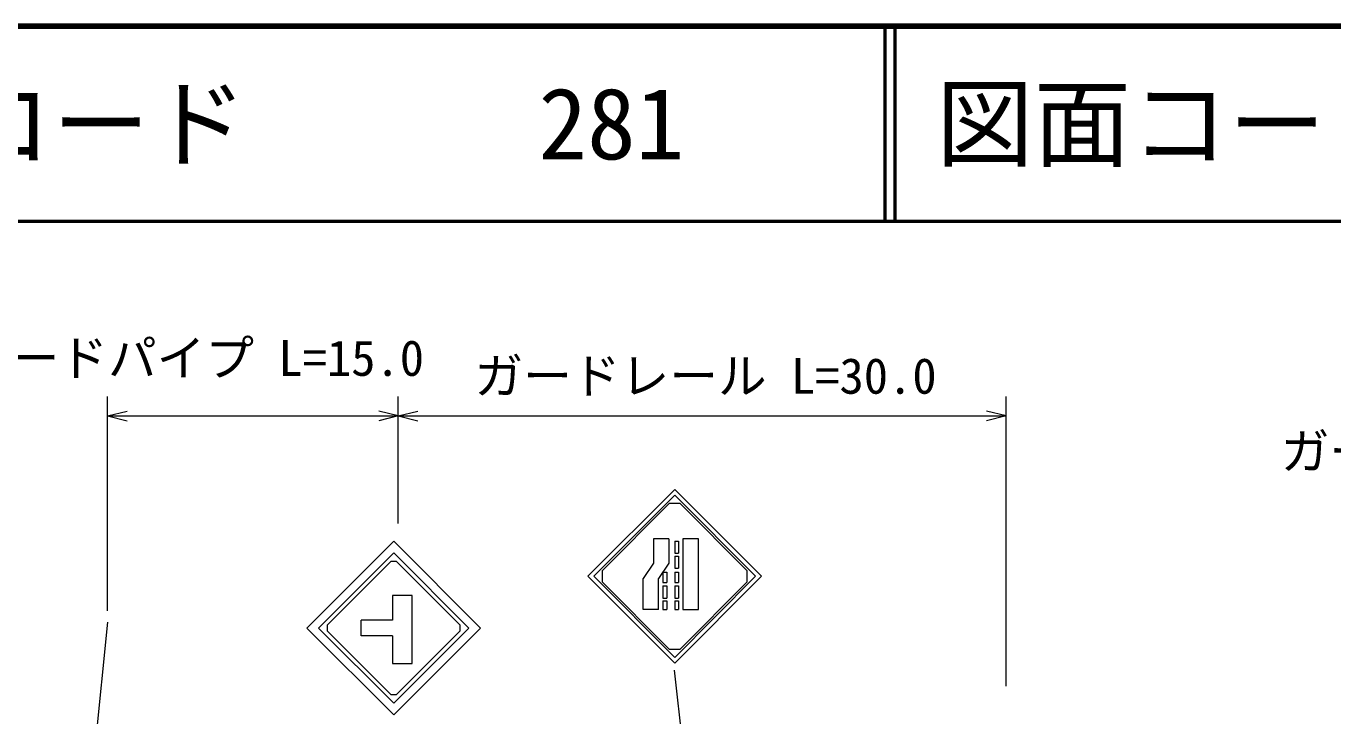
# Model space of a CAD drawing. Units: millimetres, scale not verified. Extents: x 40000 to 680000, y 20000 to 380000.
# Drawn here: x 73655 to 140749, y 344612 to 380000 of the extents above; entities that cross this region are included whole.
import ezdxf
from ezdxf.enums import TextEntityAlignment as Align

# ---------------------------------------------------------------- set-up
doc = ezdxf.new("R2010")
doc.units = ezdxf.units.MM
doc.header["$LTSCALE"] = 1000
for name, color, linetype, lineweight in [('M-BGD', 7, 'Continuous', 13), ('M-STR-HTXT', 7, 'Continuous', 13), ('M-STR-STRC', 7, 'Continuous', 13), ('M-TTL', 2, 'Continuous', 140), ('M-TTL-LINE', 7, 'Continuous', 50), ('M-TTL-TXT', 7, 'Continuous', 13)]:
    doc.layers.add(name, color=color, linetype=linetype, lineweight=lineweight)
doc.styles.add('ＭＳ ゴシック', font='')
doc.styles.get('ＭＳ ゴシック').set_extended_font_data('MS Gothic')

msp = doc.modelspace()

# ---------------------------------------------------------------- linework, layer by layer
at = {"layer": 'M-BGD'}
msp.add_line((77838, 349424), (73082, 302136), dxfattribs=at)
at = {"layer": 'M-STR-HTXT'}
for p, q in [((77838, 350000), (77838, 361000)), ((92759, 354478), (92759, 361000)), ((123969, 346128), (123969, 361000)), ((77838, 360000), (78838, 360250)), ((77838, 360000), (92759, 360000)), ((77838, 360000), (78838, 359750)), ((92759, 360000), (91759, 360250)), ((92759, 360000), (91759, 359750)), ((92759, 360000), (93759, 360250)), ((92759, 360000), (123969, 360000)), ((92759, 360000), (93759, 359750)), ((123969, 360000), (122969, 360250)), ((123969, 360000), (122969, 359750))]:
    msp.add_line(p, q, dxfattribs=at)
at = {"layer": 'M-STR-STRC'}
for p, q in [((106675, 355502), (103223, 352050)), ((106654, 353700), (105862, 353700)), ((105862, 353700), (105862, 352446)), ((106654, 353700), (106654, 352446)), ((107380, 353700), (107380, 350070)), ((108172, 353700), (107380, 353700)), ((108172, 350070), (108172, 353700)), ((96984, 349116), (92529, 353571)), ((96390, 349116), (92529, 352977)), ((106954, 353578), (106954, 352955)), ((106954, 353578), (107152, 353578)), ((106954, 352955), (107152, 352955)), ((107152, 353578), (107152, 352955)), ((105862, 352446), (105334, 351654)), ((106654, 352446), (106126, 351654)), ((106954, 352810), (106954, 352188)), ((106954, 352810), (107152, 352810)), ((107152, 352810), (107152, 352188)), ((102499, 351771), (106954, 347317)), ((102796, 351771), (106954, 347614)), ((105334, 350070), (105334, 351654)), ((106126, 350070), (106126, 351654)), ((106348, 351982), (106348, 351461)), ((106348, 351982), (106546, 351982)), ((106546, 351982), (106546, 351461)), ((106954, 352188), (107152, 352188)), ((106954, 351982), (106954, 351461)), ((106954, 351982), (107152, 351982)), ((107152, 351982), (107152, 351461)), ((106348, 351461), (106546, 351461)), ((106348, 351275), (106348, 350653)), ((106348, 351275), (106546, 351275)), ((106546, 351275), (106546, 350653)), ((106954, 351461), (107152, 351461)), ((106954, 351275), (106954, 350653)), ((106954, 351275), (107152, 351275)), ((107152, 351275), (107152, 350653)), ((93480, 350795), (92474, 350795)), ((92474, 350795), (92474, 349520)), ((93480, 347305), (93480, 350795)), ((106348, 350653), (106546, 350653)), ((106348, 350508), (106348, 350070)), ((106348, 350508), (106546, 350508)), ((106546, 350508), (106546, 350070)), ((106954, 350653), (107152, 350653)), ((106954, 350508), (106954, 350070)), ((106954, 350508), (107152, 350508)), ((107152, 350508), (107152, 350070)), ((106126, 350070), (105334, 350070)), ((106348, 350070), (106546, 350070)), ((106954, 350070), (107152, 350070)), ((107380, 350070), (108172, 350070)), ((90863, 348714), (90863, 349520)), ((92474, 349520), (90863, 349520)), ((92677, 345701), (95944, 348967)), ((92474, 348714), (90863, 348714)), ((92474, 348714), (92474, 347305)), ((92474, 347305), (93480, 347305)), ((111851, 302777), (106945, 346954))]:
    msp.add_line(p, q, dxfattribs=at)
for points in [[(106954, 347317), (111408, 351771), (106954, 356226), (102499, 351771)], [(106954, 347614), (111111, 351771), (106954, 355929), (102796, 351771)], [(103223, 352050), (103223, 351492), (106675, 348041), (107233, 348041), (110684, 351492), (110684, 352050), (107233, 355502), (106675, 355502)], [(92529, 353571), (88074, 349116), (92529, 344661), (96984, 349116)], [(92529, 352977), (88668, 349116), (92529, 345255), (96390, 349116)], [(95944, 348967), (95944, 349264), (92677, 352531), (92380, 352531), (89114, 349264), (89114, 348967), (92380, 345701), (92677, 345701)]]:
    msp.add_lwpolyline(points, dxfattribs=at)
at = {"layer": 'M-TTL'}
msp.add_line((680000, 380000), (40000, 380000), dxfattribs=at)
at = {"layer": 'M-TTL-LINE'}
for p, q in [((117750, 380000), (117750, 370000)), ((118250, 380000), (118250, 370000)), ((40000, 370000), (680000, 370000))]:
    msp.add_line(p, q, dxfattribs=at)

# ---------------------------------------------------------------- texts
at = {"layer": 'M-STR-HTXT', "style": 'ＭＳ ゴシック'}
for s, p in [('ガードパイプ L=15.0', (70356, 361506)), ('ガードレール L=30.0', (96675, 360590)), ('ガードレール L=13.0', (138074, 356723))]:
    msp.add_text(s, height=1833, dxfattribs=at).set_placement(p, align=Align.BOTTOM_LEFT)
at = {"layer": 'M-TTL-TXT', "style": 'ＭＳ ゴシック'}
for s, p in [('路線コード      281', (60000, 375000)), ('図面コード      7-0', (120380, 375000))]:
    msp.add_text(s, height=3666, dxfattribs=at).set_placement(p, align=Align.MIDDLE_LEFT)

doc.saveas('drawing.dxf')
